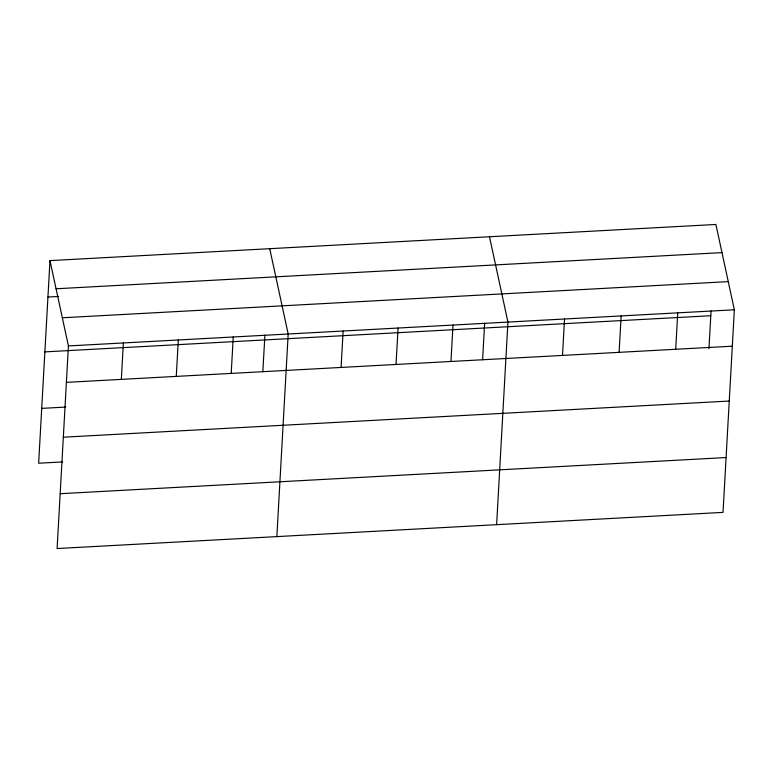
<?xml version="1.0" encoding="UTF-8"?>
<svg xmlns="http://www.w3.org/2000/svg" width="773" height="773" viewBox="0 0 773 773"><rect width="100%" height="100%" fill="white"/><g stroke="black" fill="none" stroke-linecap="round" stroke-linejoin="round"><path stroke-width="1.16" d="M49.974 260.617L68.43 345.937L57.105 548.54L723.026 512.383L734.35 309.78L715.895 224.46L49.974 260.617L38.65 463.22L62.536 461.925M121.332 379.379L123.371 342.951M176.273 376.393L178.312 339.975M231.214 373.407L233.243 336.989M262.849 371.726L264.897 335.173M276.86 536.607L288.184 334.004L269.729 248.684M341.086 367.446L343.125 331.018M396.027 364.46L398.066 328.042M450.968 361.474L452.997 325.056M482.603 359.793L484.642 323.24M496.614 524.683L507.938 322.07L489.483 236.751M562.502 355.425L564.541 318.998M619.105 352.353L621.144 315.925M675.708 349.27L677.747 312.852M708.947 348.681L711.054 310.949M56.071 288.773L721.982 252.616M47.945 297.035L58.69 296.455M62.342 317.78L728.263 281.623M68.43 345.937L734.35 309.78M44.873 351.879L710.793 315.722M66.401 382.364L732.311 346.198M41.713 408.376L65.599 407.081M63.328 437.199L729.248 401.042M60.168 493.705L726.089 457.548"/></g></svg>
